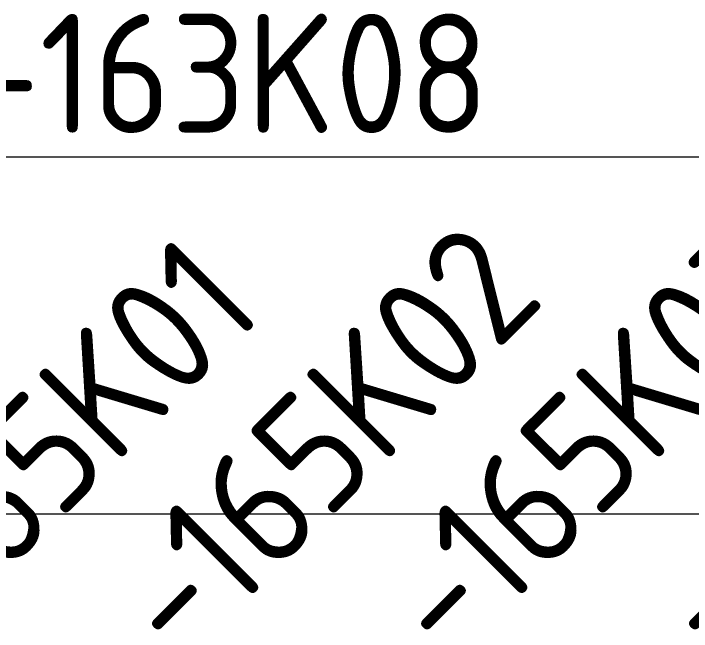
# Model space of a CAD drawing. Header units: millimetres. Extents: x 1359 to 3577, y 1336 to 3557.
# Drawn here: x 2587.6 to 2701.5, y 1819.8 to 1923.6 of the extents above; entities that cross this region are included whole.
import ezdxf
from ezdxf.enums import TextEntityAlignment as Align

# ---------------------------------------------------------------- set-up
doc = ezdxf.new("R2010")
doc.units = ezdxf.units.MM
doc.layers.add('002-PI-Kabelska kanalica', color=150, linetype='Continuous')
doc.styles.add('PI0', font='isocpeur.ttf', dxfattribs={"width": 0.9})

msp = doc.modelspace()

# ---------------------------------------------------------------- linework, layer by layer
at = {"layer": '002-PI-Kabelska kanalica', "color": 0, "linetype": 'ByBlock', "lineweight": 0}
for p, q in [((2516.57, 1899.56), (3331.57, 1899.56)), ((2516.57, 1839.56), (3331.57, 1839.56))]:
    msp.add_line(p, q, dxfattribs=at)

# ---------------------------------------------------------------- texts
at = {"layer": '002-PI-Kabelska kanalica', "color": 0, "linetype": 'ByBlock', "lineweight": 0, "style": 'PI0', "width": 0.9}
msp.add_text('-163K06...-163K08', height=20, dxfattribs=at).set_placement((2572.02, 1913.59), align=Align.MIDDLE)
for s, p in [('-165K02', (2615.88, 1813.96)), ('-165K03', (2661.08, 1813.96)), ('-165K04', (2706.08, 1813.96)), ('-165K01', (2570.88, 1813.96))]:
    msp.add_text(s, height=20, rotation=45, dxfattribs=at).set_placement(p)

doc.saveas('drawing.dxf')
